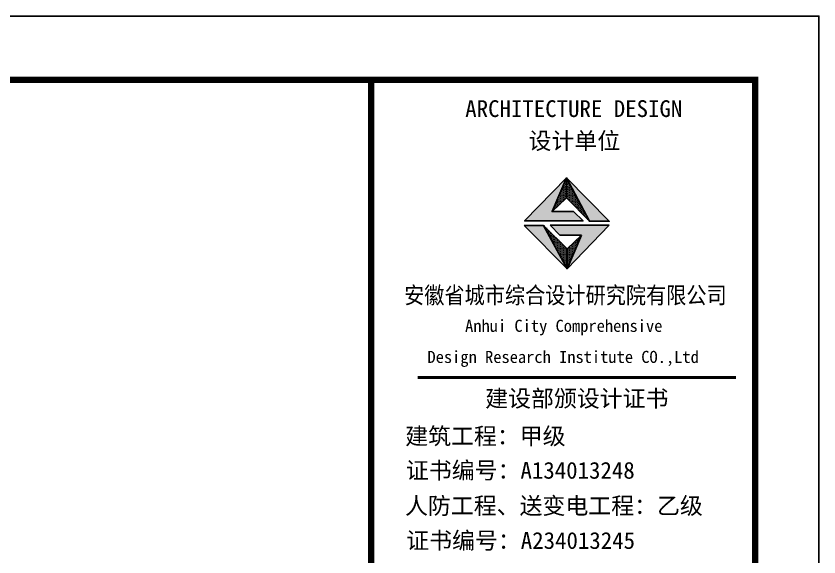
# Model space of a CAD drawing. Extents: x 32461 to 372567, y -698896 to 182569.
# Drawn here: x 246932 to 250075, y -3823 to -1707 of the extents above; entities that cross this region are included whole.
import ezdxf

# ---------------------------------------------------------------- set-up
doc = ezdxf.new("R2010")
doc.units = 0
doc.header["$LTSCALE"] = 1000
doc.header["$MEASUREMENT"] = 0
doc.layers.add('PUB_TITLE', color=4, linetype='CONTINUOUS')
doc.layers.add('图框', color=4, linetype='CONTINUOUS')
doc.styles.add('黑体', font='simhei.ttf', dxfattribs={"width": 0.6, "height": 4.3})

msp = doc.modelspace()

# ---------------------------------------------------------------- hatches: boundary and pattern name
at = {"layer": '图框'}
for points in [[(249030.3, -2471.8), (249087.2, -2339.8), (248923.1, -2508.5), (249151.6, -2508.5), (249113.7, -2471.8)], [(249176.8, -2509.2), (249254.2, -2509.2), (249087.2, -2339.8)], [(248997.1, -2525.5), (248921.2, -2525.5), (249089.4, -2696.3)], [(249023.3, -2525), (249060.6, -2564.1), (249145.1, -2564.1), (249089.4, -2696.3), (249254.3, -2525)]]:
    msp.add_hatch(color=1, dxfattribs=at).paths.add_polyline_path(points)
h = msp.add_hatch(dxfattribs=at)
h.set_pattern_fill('DOTS', color=256, scale=75, style=0)
h.set_pattern_definition([(0, (-320753.509, 212922.6228), (2.34375, 4.6875), [0, -4.6875])])
h.paths.add_polyline_path([(249089.4, -2696.3), (249089.4, -2617.6), (248997.1, -2525.5)])
h.paths.add_polyline_path([(249145.1, -2564.1), (249089.4, -2617.6), (249089.4, -2696.3)])
h.paths.add_polyline_path([(249087.2, -2339.8), (249087.2, -2417.5), (249176.8, -2509.2)])
h.paths.add_polyline_path([(249087.2, -2417.5), (249087.2, -2339.8), (249030.3, -2471.8)])

# ---------------------------------------------------------------- linework, layer by layer
at = {"layer": 'PUB_TITLE'}
msp.add_lwpolyline([(231499.9, -12206.8), (250074.9, -12206.8), (250074.9, -1706.8), (231499.9, -1706.8)], close=True, dxfattribs=at)
at = {"layer": 'PUB_TITLE', "const_width": 25}
msp.add_lwpolyline([(232124.9, -11956.8), (249824.9, -11956.8), (249824.9, -1956.8), (232124.9, -1956.8)], close=True, dxfattribs=at)
at = {"layer": '图框'}
for p, q in [((249030.3, -2471.8), (249087.2, -2339.8)), ((249087.2, -2339.8), (249176.8, -2509.2)), ((249089.4, -2696.3), (248921.2, -2525.5)), ((248921.2, -2525.5), (248997.1, -2525.5)), ((249089.4, -2696.3), (248921.2, -2525.5)), ((248921.2, -2525.5), (248997.1, -2525.5)), ((248921.2, -2525.5), (248997.1, -2525.5)), ((249089.4, -2617.6), (248997.1, -2525.5)), ((249023.3, -2525), (249254.3, -2525)), ((249060.6, -2564.1), (249023.3, -2525)), ((249254.3, -2525), (249089.4, -2696.3)), ((249145.1, -2564.1), (249060.6, -2564.1)), ((249089.4, -2617.6), (249145.1, -2564.1)), ((249145.1, -2564.1), (249089.4, -2696.3)), ((249089.4, -2696.3), (249089.4, -2617.6)), ((249089.4, -2696.3), (249089.4, -2617.6)), ((249089.4, -2696.3), (249089.4, -2617.6))]:
    msp.add_line(p, q, dxfattribs=at)
at = {"layer": '图框', "color": 1}
for p, q in [((249089.4, -2696.3), (248921.2, -2525.5)), ((248997.1, -2525.5), (249089.4, -2696.3))]:
    msp.add_line(p, q, dxfattribs=at)
at = {"layer": '图框', "color": 4, "const_width": 24.6}
msp.add_lwpolyline([(248322.6, -1956.8), (249824.9, -1956.8), (249824.9, -11956.8), (248322.6, -11956.8)], close=True, dxfattribs=at)
at = {"layer": '图框'}
for points in [[(249113.7, -2471.8), (249030.3, -2471.8), (249087.2, -2417.5), (249176.8, -2509.2), (249254.2, -2509.2), (249087.2, -2339.8), (248923.1, -2508.5), (249151.6, -2508.5), (249113.7, -2471.8)], [(249087.2, -2339.8), (249087.2, -2417.5)]]:
    msp.add_lwpolyline(points, dxfattribs=at)
at = {"layer": '图框', "color": 4, "const_width": 12.4}
msp.add_lwpolyline([(248504.8, -3120.8), (249749.8, -3120.8)], dxfattribs=at)

# ---------------------------------------------------------------- texts
at = {"layer": '图框', "color": 4, "style": '黑体'}
for s, height, p in [('ARCHITECTURE DESIGN', 65.736, (248690.5, -2101.8)), ('设计单位', 65.74, (248938.4, -2227.7)), ('Anhui City Comprehensive ', 47.31, (248689.9, -2942.2)), (' Design Research Institute CO.,Ltd', 47.31, (248510.5, -3063.9)), ('建设部颁设计证书', 65.74, (248768.7, -3235.5)), (' 建筑工程：甲级', 65.74, (248410.8, -3382.8)), ('证书编号：A134013248', 65.736, (248458.4, -3516.7)), ('人防工程、送变电工程：乙级', 65.736, (248454.9, -3655.2)), ('证书编号：A234013245', 65.736, (248459.6, -3791.2))]:
    msp.add_text(s, height=height, dxfattribs=at).set_placement(p)
at = {"layer": '图框', "color": 4, "style": '黑体', "width": 0.88}
msp.add_text('安徽省城市综合设计研究院有限公司', height=65.736, dxfattribs=at).set_placement((248451.3, -2831.7))

doc.saveas('drawing.dxf')
